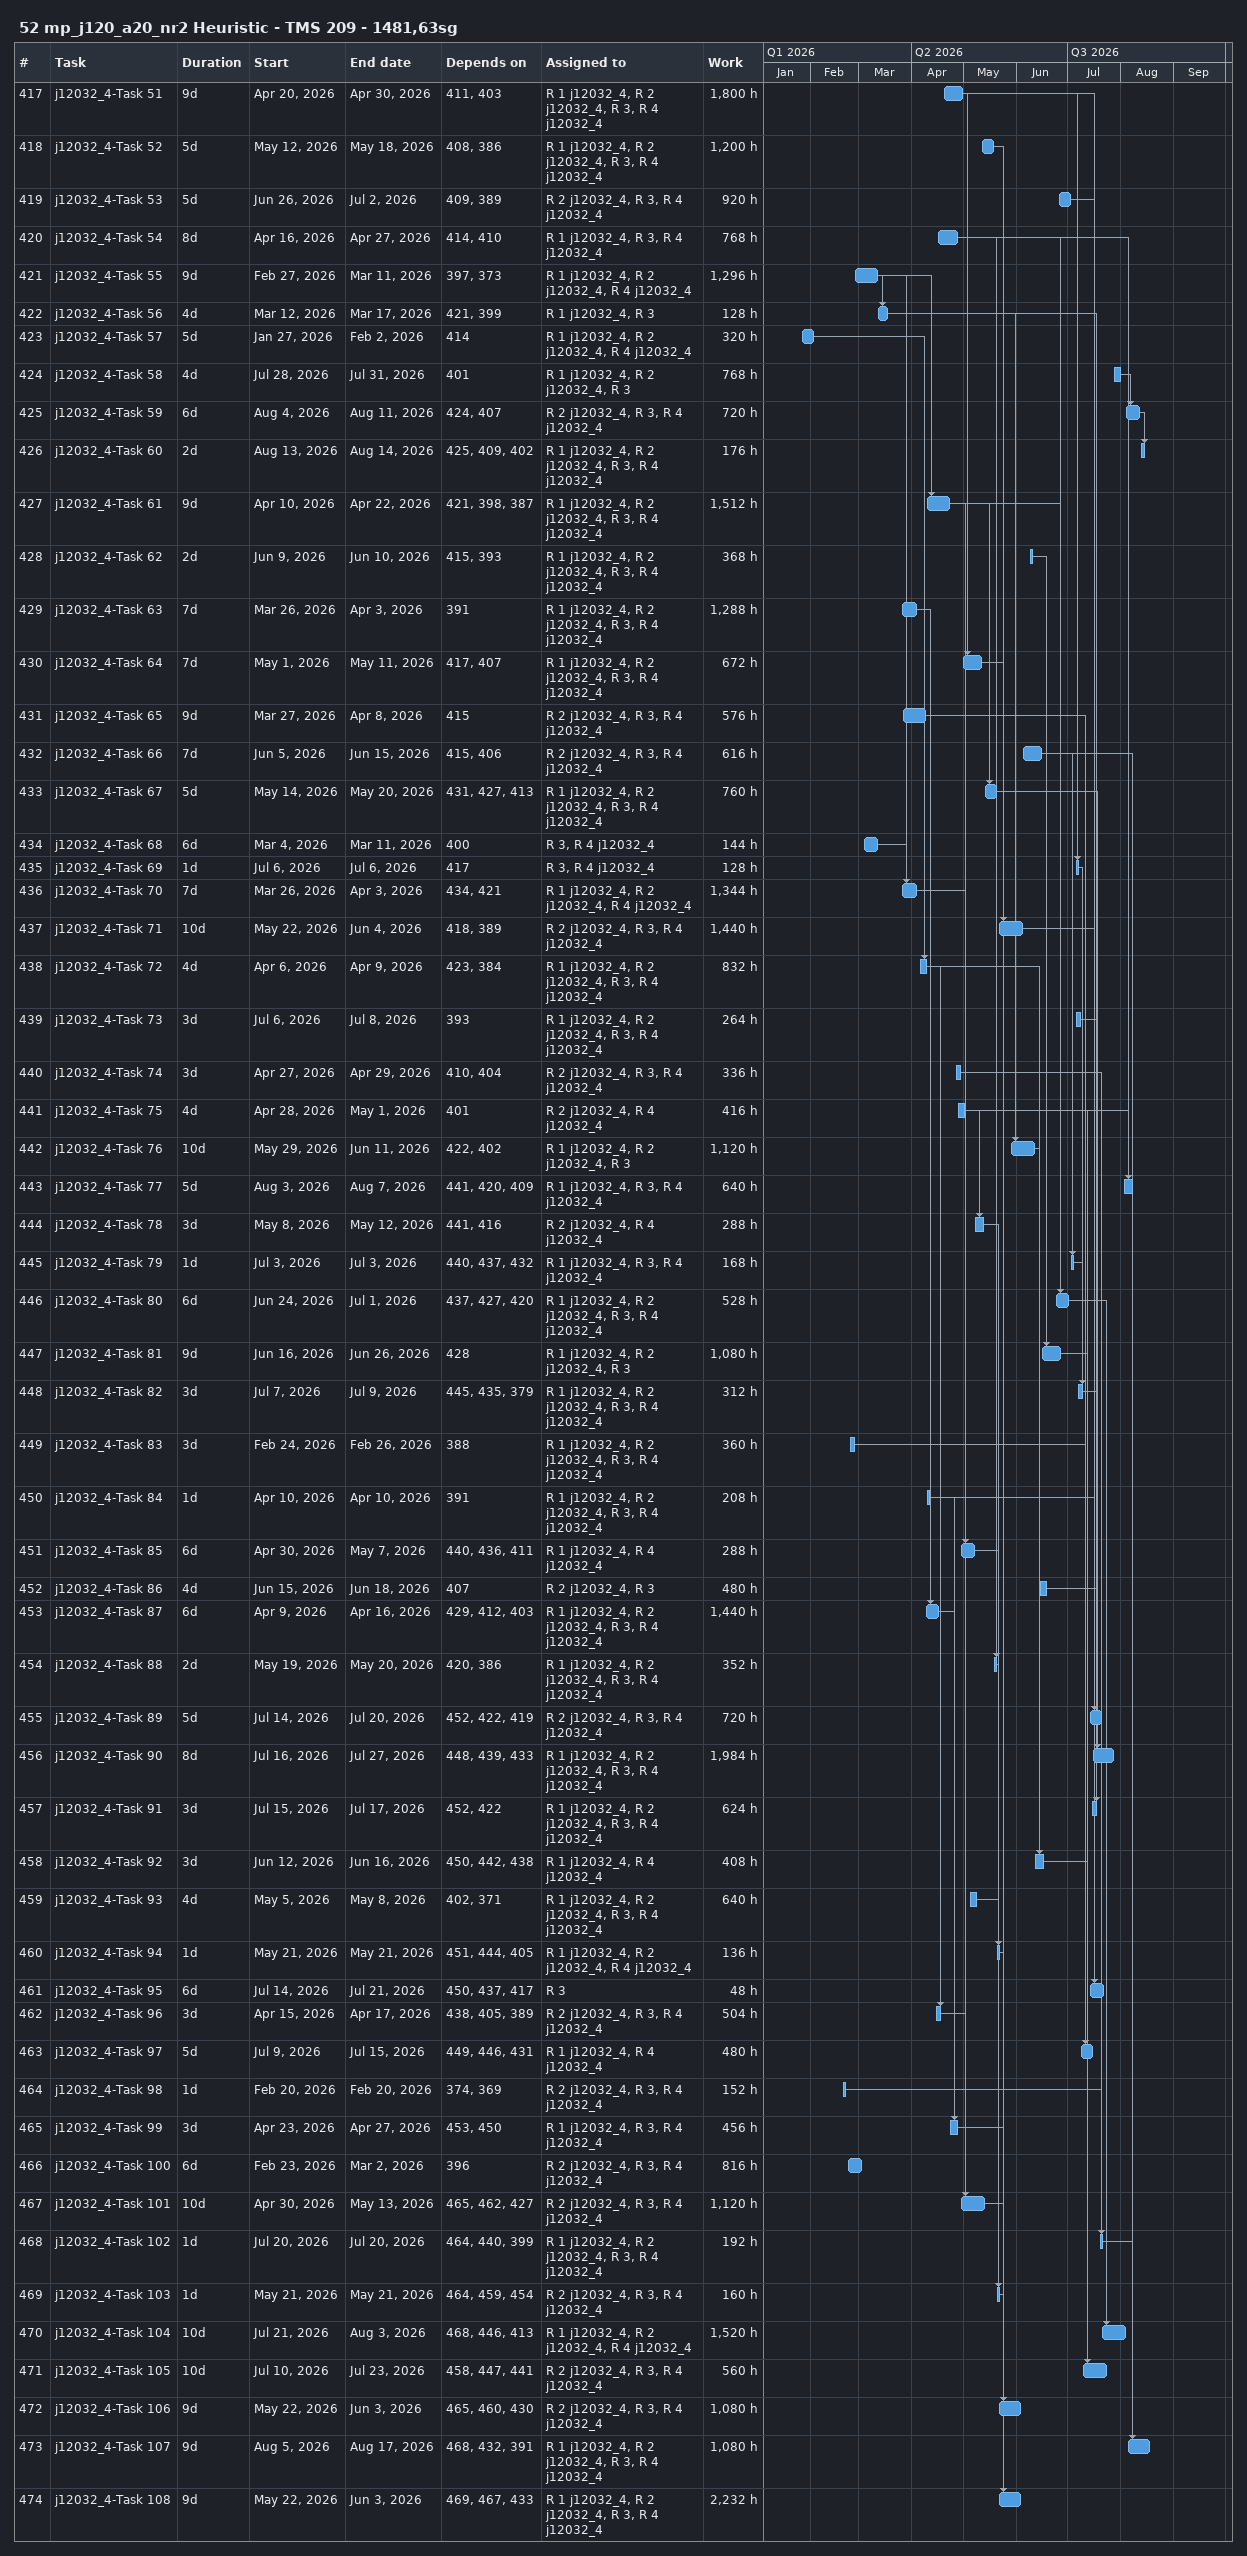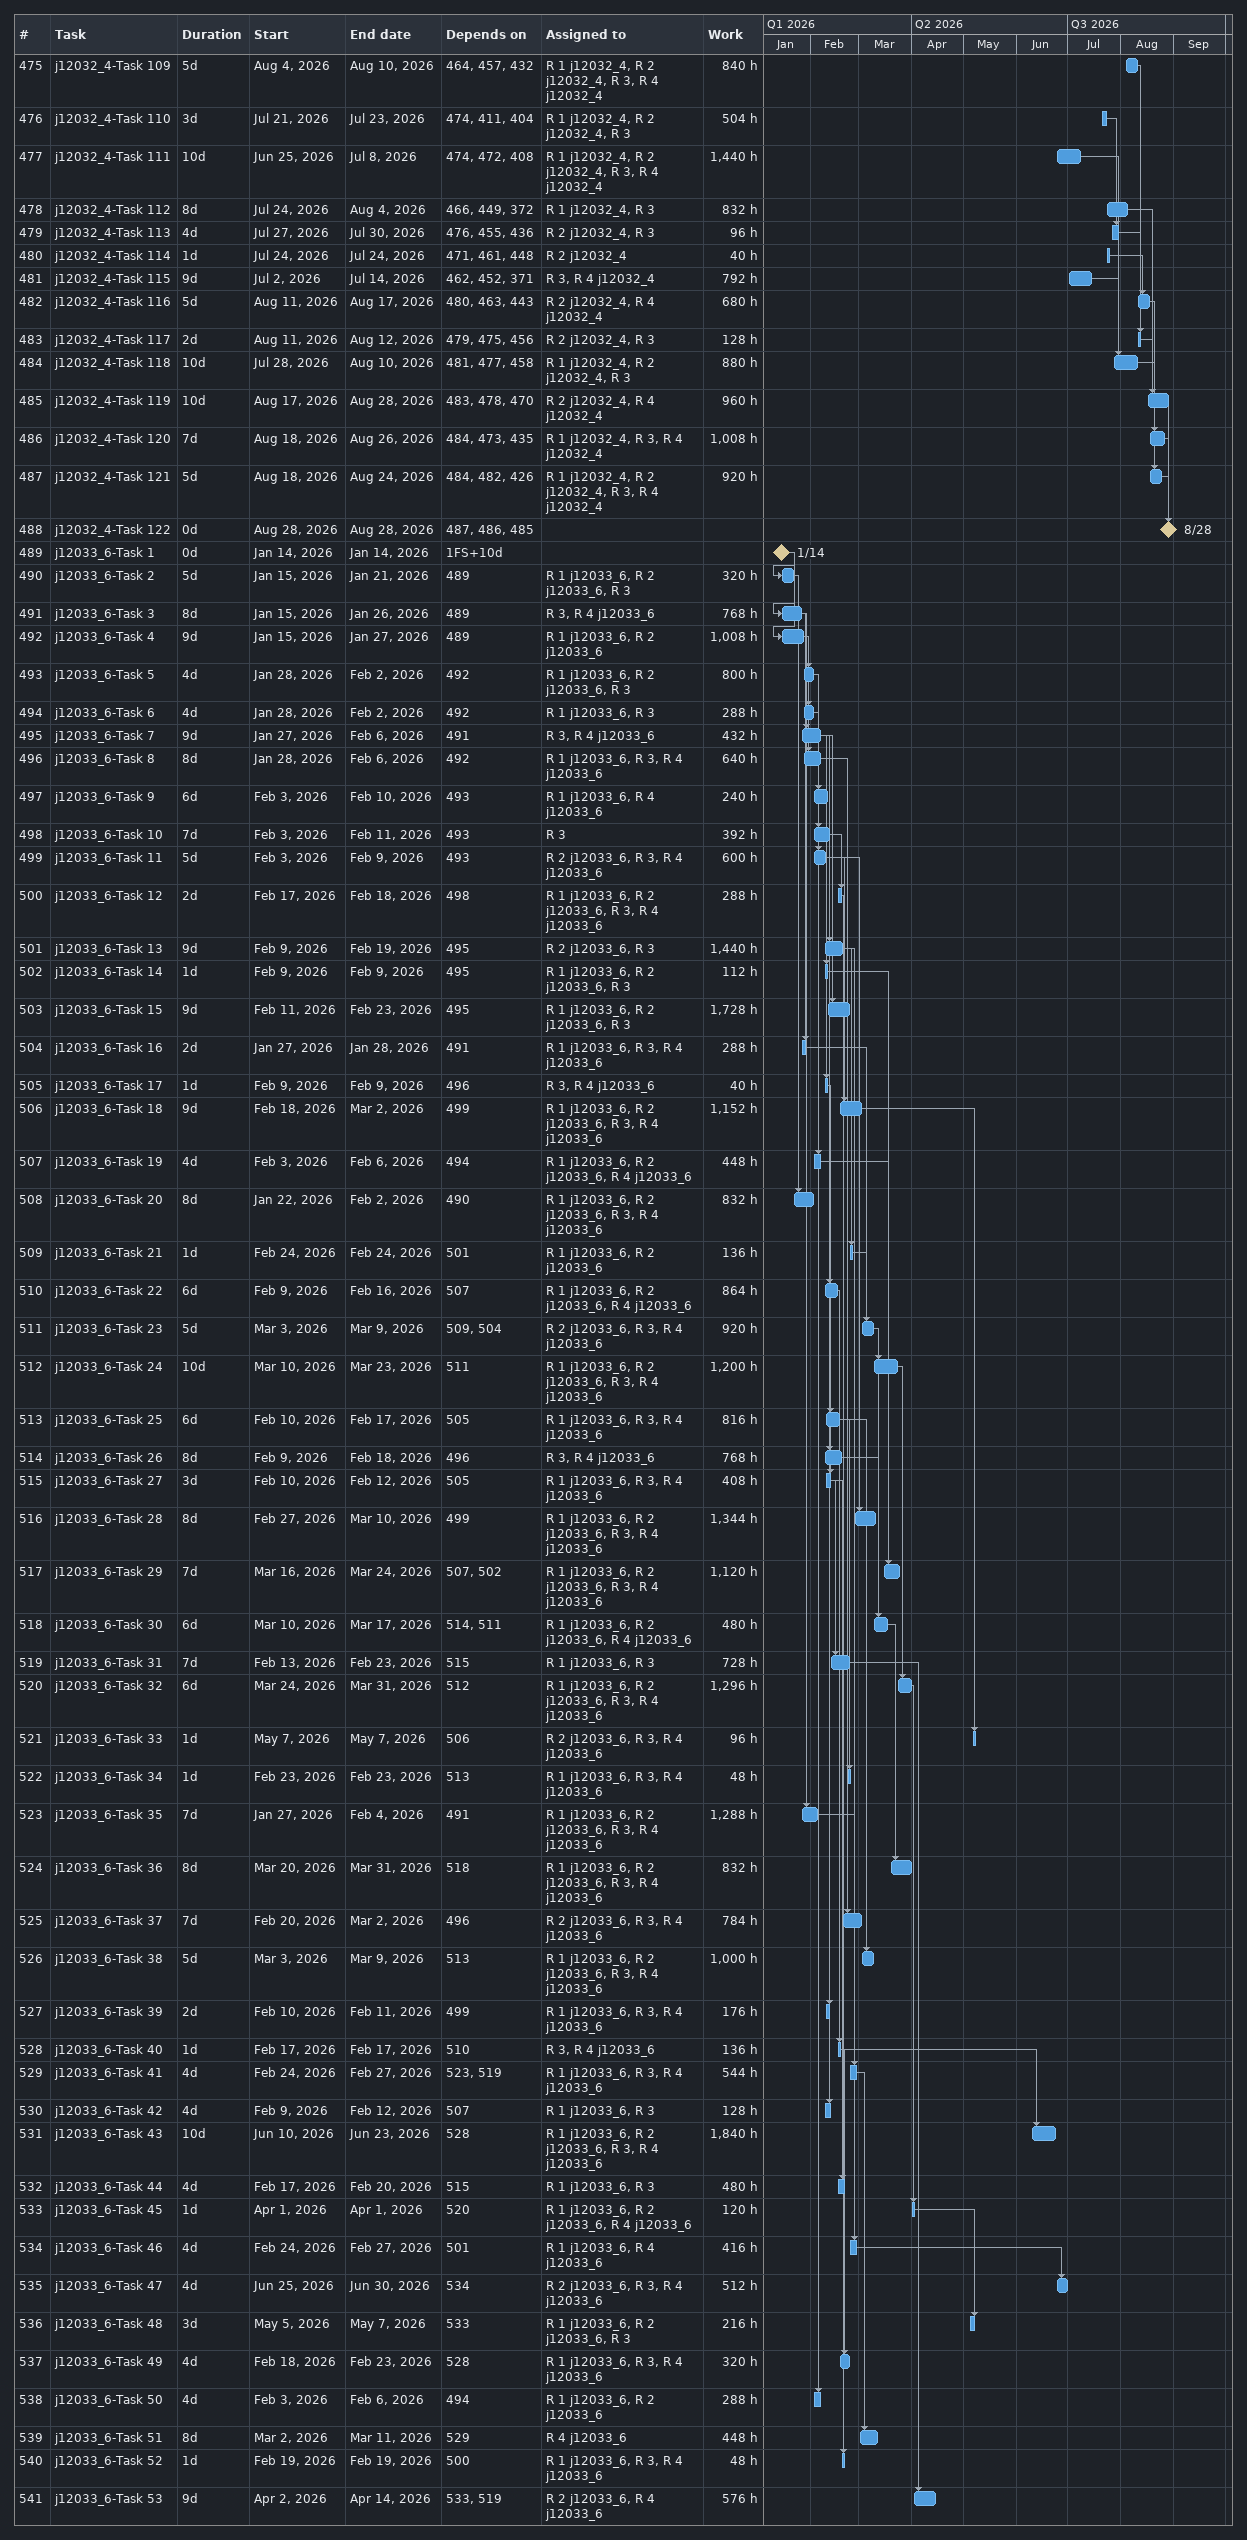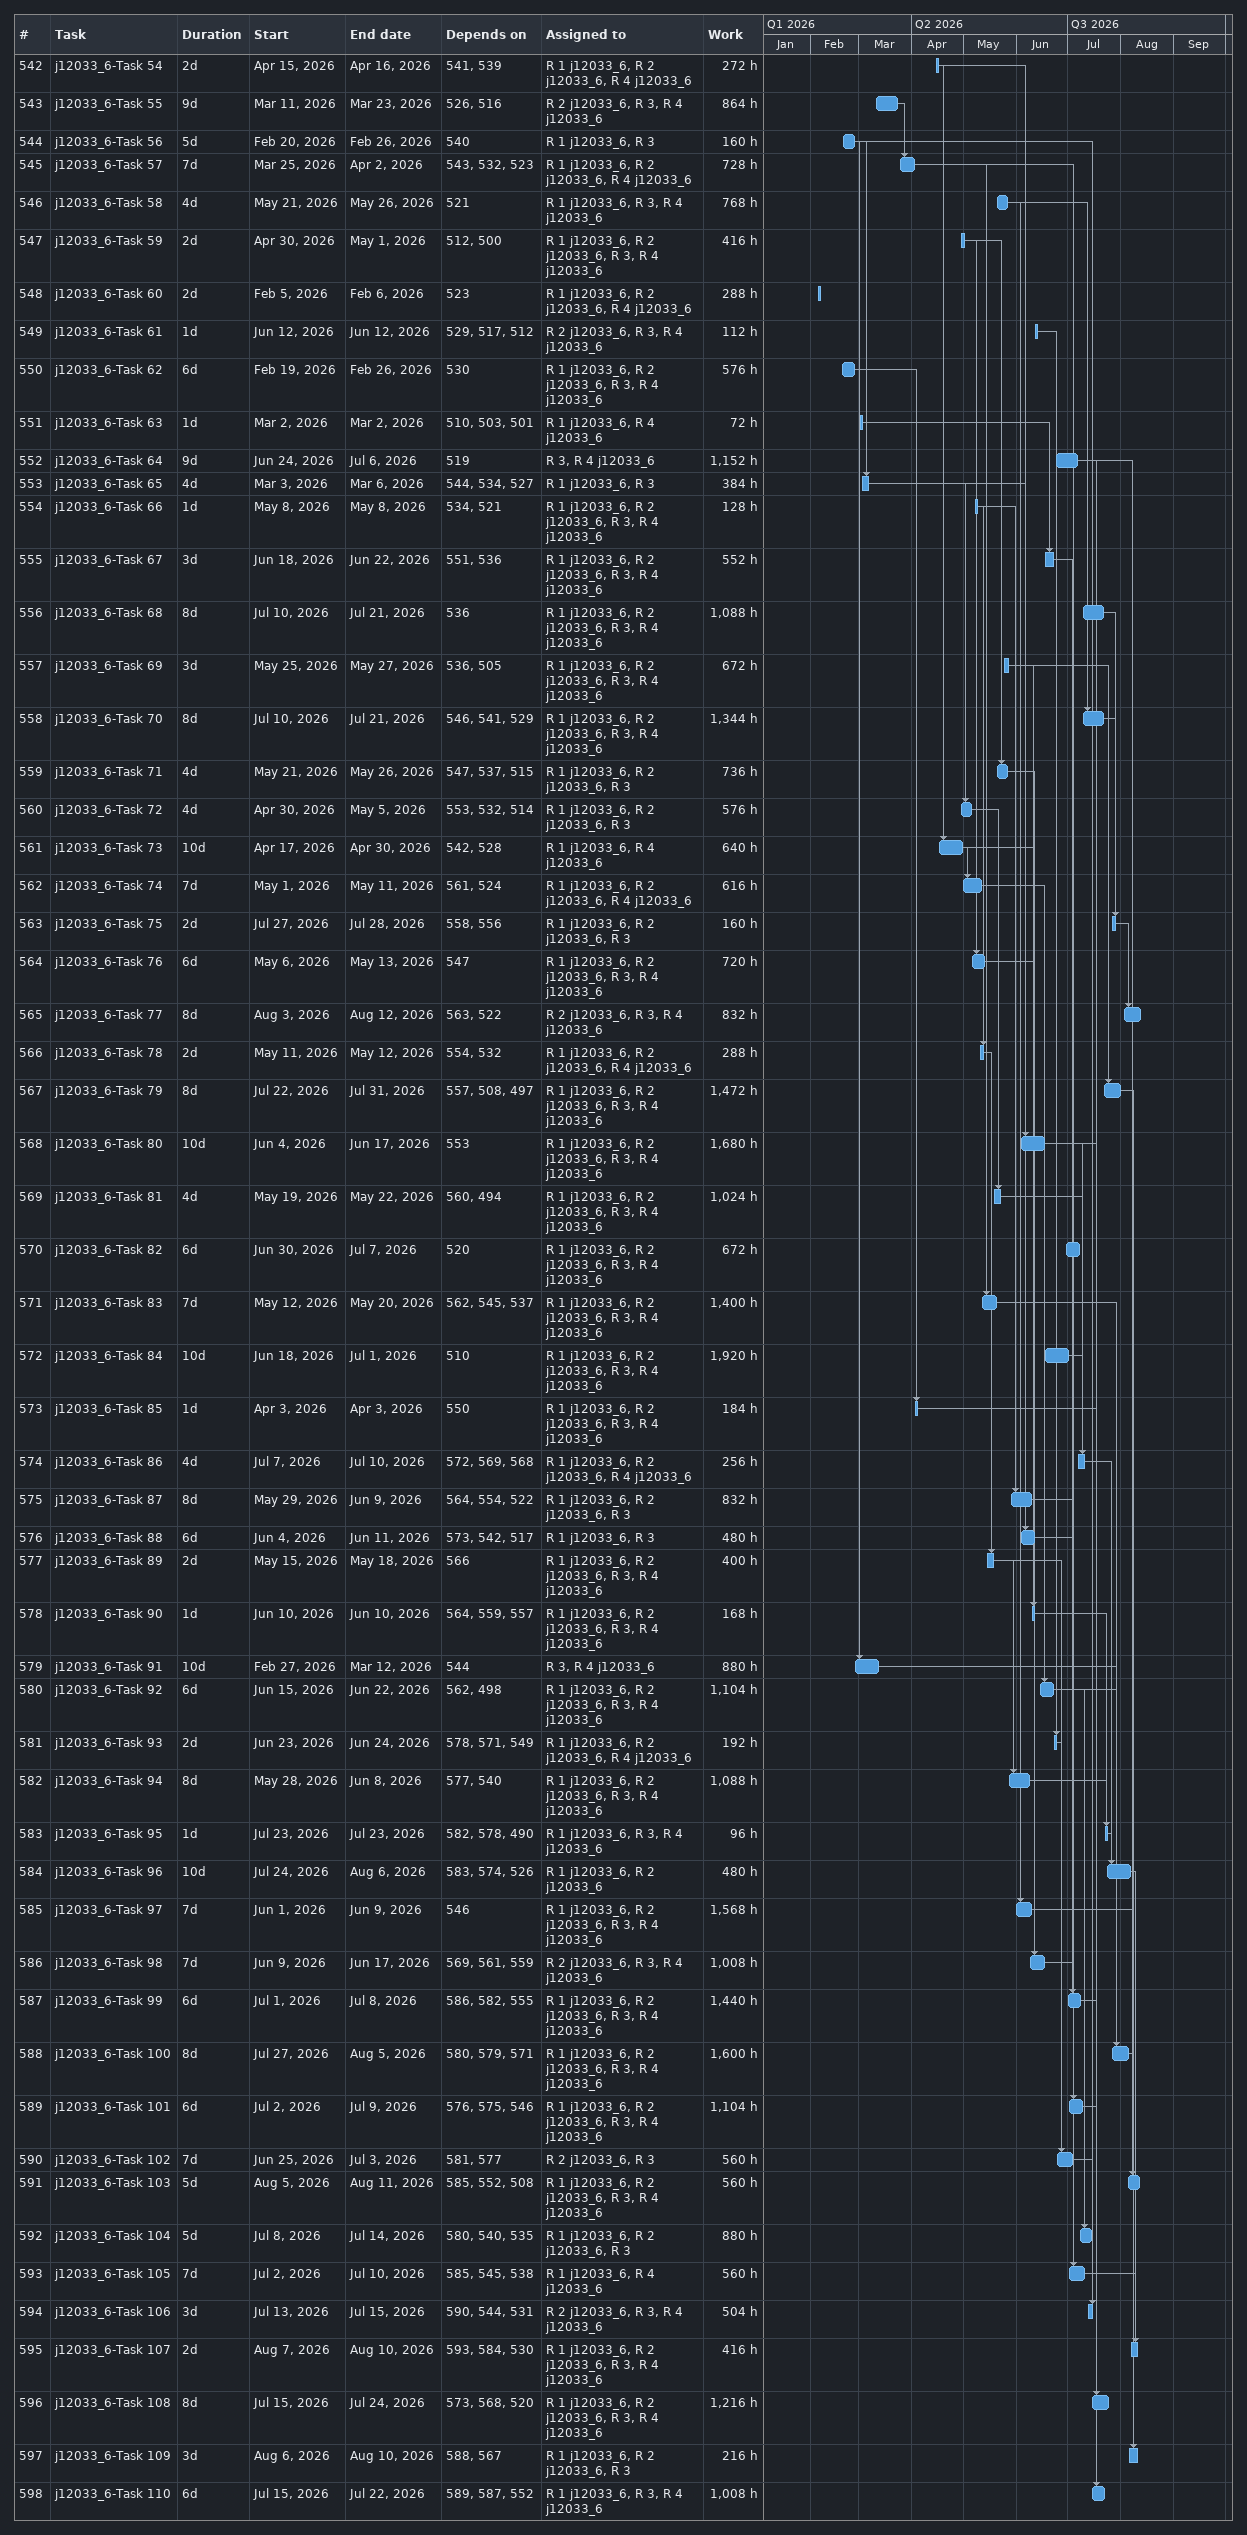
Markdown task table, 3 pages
52 mp_j120_a20_nr2 Heuristic - TMS 209 - 1481,63sg

| ID | Task | Duration | Start | Finish | Predecessors | Resources | Work (h) |
|---|---|---|---|---|---|---|---|
| 417 | j12032_4-Task 51 | 9d | 2026-04-20 | 2026-04-30 | 411, 403 | R 1 j12032_4, R 2 j12032_4, R 3, R 4 j12032_4 | 1800 |
| 418 | j12032_4-Task 52 | 5d | 2026-05-12 | 2026-05-18 | 408, 386 | R 1 j12032_4, R 2 j12032_4, R 3, R 4 j12032_4 | 1200 |
| 419 | j12032_4-Task 53 | 5d | 2026-06-26 | 2026-07-02 | 409, 389 | R 2 j12032_4, R 3, R 4 j12032_4 | 920 |
| 420 | j12032_4-Task 54 | 8d | 2026-04-16 | 2026-04-27 | 414, 410 | R 1 j12032_4, R 3, R 4 j12032_4 | 768 |
| 421 | j12032_4-Task 55 | 9d | 2026-02-27 | 2026-03-11 | 397, 373 | R 1 j12032_4, R 2 j12032_4, R 4 j12032_4 | 1296 |
| 422 | j12032_4-Task 56 | 4d | 2026-03-12 | 2026-03-17 | 421, 399 | R 1 j12032_4, R 3 | 128 |
| 423 | j12032_4-Task 57 | 5d | 2026-01-27 | 2026-02-02 | 414 | R 1 j12032_4, R 2 j12032_4, R 4 j12032_4 | 320 |
| 424 | j12032_4-Task 58 | 4d | 2026-07-28 | 2026-07-31 | 401 | R 1 j12032_4, R 2 j12032_4, R 3 | 768 |
| 425 | j12032_4-Task 59 | 6d | 2026-08-04 | 2026-08-11 | 424, 407 | R 2 j12032_4, R 3, R 4 j12032_4 | 720 |
| 426 | j12032_4-Task 60 | 2d | 2026-08-13 | 2026-08-14 | 425, 409, 402 | R 1 j12032_4, R 2 j12032_4, R 3, R 4 j12032_4 | 176 |
| 427 | j12032_4-Task 61 | 9d | 2026-04-10 | 2026-04-22 | 421, 398, 387 | R 1 j12032_4, R 2 j12032_4, R 3, R 4 j12032_4 | 1512 |
| 428 | j12032_4-Task 62 | 2d | 2026-06-09 | 2026-06-10 | 415, 393 | R 1 j12032_4, R 2 j12032_4, R 3, R 4 j12032_4 | 368 |
| 429 | j12032_4-Task 63 | 7d | 2026-03-26 | 2026-04-03 | 391 | R 1 j12032_4, R 2 j12032_4, R 3, R 4 j12032_4 | 1288 |
| 430 | j12032_4-Task 64 | 7d | 2026-05-01 | 2026-05-11 | 417, 407 | R 1 j12032_4, R 2 j12032_4, R 3, R 4 j12032_4 | 672 |
| 431 | j12032_4-Task 65 | 9d | 2026-03-27 | 2026-04-08 | 415 | R 2 j12032_4, R 3, R 4 j12032_4 | 576 |
| 432 | j12032_4-Task 66 | 7d | 2026-06-05 | 2026-06-15 | 415, 406 | R 2 j12032_4, R 3, R 4 j12032_4 | 616 |
| 433 | j12032_4-Task 67 | 5d | 2026-05-14 | 2026-05-20 | 431, 427, 413 | R 1 j12032_4, R 2 j12032_4, R 3, R 4 j12032_4 | 760 |
| 434 | j12032_4-Task 68 | 6d | 2026-03-04 | 2026-03-11 | 400 | R 3, R 4 j12032_4 | 144 |
| 435 | j12032_4-Task 69 | 1d | 2026-07-06 | 2026-07-06 | 417 | R 3, R 4 j12032_4 | 128 |
| 436 | j12032_4-Task 70 | 7d | 2026-03-26 | 2026-04-03 | 434, 421 | R 1 j12032_4, R 2 j12032_4, R 4 j12032_4 | 1344 |
| 437 | j12032_4-Task 71 | 10d | 2026-05-22 | 2026-06-04 | 418, 389 | R 2 j12032_4, R 3, R 4 j12032_4 | 1440 |
| 438 | j12032_4-Task 72 | 4d | 2026-04-06 | 2026-04-09 | 423, 384 | R 1 j12032_4, R 2 j12032_4, R 3, R 4 j12032_4 | 832 |
| 439 | j12032_4-Task 73 | 3d | 2026-07-06 | 2026-07-08 | 393 | R 1 j12032_4, R 2 j12032_4, R 3, R 4 j12032_4 | 264 |
| 440 | j12032_4-Task 74 | 3d | 2026-04-27 | 2026-04-29 | 410, 404 | R 2 j12032_4, R 3, R 4 j12032_4 | 336 |
| 441 | j12032_4-Task 75 | 4d | 2026-04-28 | 2026-05-01 | 401 | R 2 j12032_4, R 4 j12032_4 | 416 |
| 442 | j12032_4-Task 76 | 10d | 2026-05-29 | 2026-06-11 | 422, 402 | R 1 j12032_4, R 2 j12032_4, R 3 | 1120 |
| 443 | j12032_4-Task 77 | 5d | 2026-08-03 | 2026-08-07 | 441, 420, 409 | R 1 j12032_4, R 3, R 4 j12032_4 | 640 |
| 444 | j12032_4-Task 78 | 3d | 2026-05-08 | 2026-05-12 | 441, 416 | R 2 j12032_4, R 4 j12032_4 | 288 |
| 445 | j12032_4-Task 79 | 1d | 2026-07-03 | 2026-07-03 | 440, 437, 432 | R 1 j12032_4, R 3, R 4 j12032_4 | 168 |
| 446 | j12032_4-Task 80 | 6d | 2026-06-24 | 2026-07-01 | 437, 427, 420 | R 1 j12032_4, R 2 j12032_4, R 3, R 4 j12032_4 | 528 |
| 447 | j12032_4-Task 81 | 9d | 2026-06-16 | 2026-06-26 | 428 | R 1 j12032_4, R 2 j12032_4, R 3 | 1080 |
| 448 | j12032_4-Task 82 | 3d | 2026-07-07 | 2026-07-09 | 445, 435, 379 | R 1 j12032_4, R 2 j12032_4, R 3, R 4 j12032_4 | 312 |
| 449 | j12032_4-Task 83 | 3d | 2026-02-24 | 2026-02-26 | 388 | R 1 j12032_4, R 2 j12032_4, R 3, R 4 j12032_4 | 360 |
| 450 | j12032_4-Task 84 | 1d | 2026-04-10 | 2026-04-10 | 391 | R 1 j12032_4, R 2 j12032_4, R 3, R 4 j12032_4 | 208 |
| 451 | j12032_4-Task 85 | 6d | 2026-04-30 | 2026-05-07 | 440, 436, 411 | R 1 j12032_4, R 4 j12032_4 | 288 |
| 452 | j12032_4-Task 86 | 4d | 2026-06-15 | 2026-06-18 | 407 | R 2 j12032_4, R 3 | 480 |
| 453 | j12032_4-Task 87 | 6d | 2026-04-09 | 2026-04-16 | 429, 412, 403 | R 1 j12032_4, R 2 j12032_4, R 3, R 4 j12032_4 | 1440 |
| 454 | j12032_4-Task 88 | 2d | 2026-05-19 | 2026-05-20 | 420, 386 | R 1 j12032_4, R 2 j12032_4, R 3, R 4 j12032_4 | 352 |
| 455 | j12032_4-Task 89 | 5d | 2026-07-14 | 2026-07-20 | 452, 422, 419 | R 2 j12032_4, R 3, R 4 j12032_4 | 720 |
| 456 | j12032_4-Task 90 | 8d | 2026-07-16 | 2026-07-27 | 448, 439, 433 | R 1 j12032_4, R 2 j12032_4, R 3, R 4 j12032_4 | 1984 |
| 457 | j12032_4-Task 91 | 3d | 2026-07-15 | 2026-07-17 | 452, 422 | R 1 j12032_4, R 2 j12032_4, R 3, R 4 j12032_4 | 624 |
| 458 | j12032_4-Task 92 | 3d | 2026-06-12 | 2026-06-16 | 450, 442, 438 | R 1 j12032_4, R 4 j12032_4 | 408 |
| 459 | j12032_4-Task 93 | 4d | 2026-05-05 | 2026-05-08 | 402, 371 | R 1 j12032_4, R 2 j12032_4, R 3, R 4 j12032_4 | 640 |
| 460 | j12032_4-Task 94 | 1d | 2026-05-21 | 2026-05-21 | 451, 444, 405 | R 1 j12032_4, R 2 j12032_4, R 4 j12032_4 | 136 |
| 461 | j12032_4-Task 95 | 6d | 2026-07-14 | 2026-07-21 | 450, 437, 417 | R 3 | 48 |
| 462 | j12032_4-Task 96 | 3d | 2026-04-15 | 2026-04-17 | 438, 405, 389 | R 2 j12032_4, R 3, R 4 j12032_4 | 504 |
| 463 | j12032_4-Task 97 | 5d | 2026-07-09 | 2026-07-15 | 449, 446, 431 | R 1 j12032_4, R 4 j12032_4 | 480 |
| 464 | j12032_4-Task 98 | 1d | 2026-02-20 | 2026-02-20 | 374, 369 | R 2 j12032_4, R 3, R 4 j12032_4 | 152 |
| 465 | j12032_4-Task 99 | 3d | 2026-04-23 | 2026-04-27 | 453, 450 | R 1 j12032_4, R 3, R 4 j12032_4 | 456 |
| 466 | j12032_4-Task 100 | 6d | 2026-02-23 | 2026-03-02 | 396 | R 2 j12032_4, R 3, R 4 j12032_4 | 816 |
| 467 | j12032_4-Task 101 | 10d | 2026-04-30 | 2026-05-13 | 465, 462, 427 | R 2 j12032_4, R 3, R 4 j12032_4 | 1120 |
| 468 | j12032_4-Task 102 | 1d | 2026-07-20 | 2026-07-20 | 464, 440, 399 | R 1 j12032_4, R 2 j12032_4, R 3, R 4 j12032_4 | 192 |
| 469 | j12032_4-Task 103 | 1d | 2026-05-21 | 2026-05-21 | 464, 459, 454 | R 2 j12032_4, R 3, R 4 j12032_4 | 160 |
| 470 | j12032_4-Task 104 | 10d | 2026-07-21 | 2026-08-03 | 468, 446, 413 | R 1 j12032_4, R 2 j12032_4, R 4 j12032_4 | 1520 |
| 471 | j12032_4-Task 105 | 10d | 2026-07-10 | 2026-07-23 | 458, 447, 441 | R 2 j12032_4, R 3, R 4 j12032_4 | 560 |
| 472 | j12032_4-Task 106 | 9d | 2026-05-22 | 2026-06-03 | 465, 460, 430 | R 2 j12032_4, R 3, R 4 j12032_4 | 1080 |
| 473 | j12032_4-Task 107 | 9d | 2026-08-05 | 2026-08-17 | 468, 432, 391 | R 1 j12032_4, R 2 j12032_4, R 3, R 4 j12032_4 | 1080 |
| 474 | j12032_4-Task 108 | 9d | 2026-05-22 | 2026-06-03 | 469, 467, 433 | R 1 j12032_4, R 2 j12032_4, R 3, R 4 j12032_4 | 2232 |
| 475 | j12032_4-Task 109 | 5d | 2026-08-04 | 2026-08-10 | 464, 457, 432 | R 1 j12032_4, R 2 j12032_4, R 3, R 4 j12032_4 | 840 |
| 476 | j12032_4-Task 110 | 3d | 2026-07-21 | 2026-07-23 | 474, 411, 404 | R 1 j12032_4, R 2 j12032_4, R 3 | 504 |
| 477 | j12032_4-Task 111 | 10d | 2026-06-25 | 2026-07-08 | 474, 472, 408 | R 1 j12032_4, R 2 j12032_4, R 3, R 4 j12032_4 | 1440 |
| 478 | j12032_4-Task 112 | 8d | 2026-07-24 | 2026-08-04 | 466, 449, 372 | R 1 j12032_4, R 3 | 832 |
| 479 | j12032_4-Task 113 | 4d | 2026-07-27 | 2026-07-30 | 476, 455, 436 | R 2 j12032_4, R 3 | 96 |
| 480 | j12032_4-Task 114 | 1d | 2026-07-24 | 2026-07-24 | 471, 461, 448 | R 2 j12032_4 | 40 |
| 481 | j12032_4-Task 115 | 9d | 2026-07-02 | 2026-07-14 | 462, 452, 371 | R 3, R 4 j12032_4 | 792 |
| 482 | j12032_4-Task 116 | 5d | 2026-08-11 | 2026-08-17 | 480, 463, 443 | R 2 j12032_4, R 4 j12032_4 | 680 |
| 483 | j12032_4-Task 117 | 2d | 2026-08-11 | 2026-08-12 | 479, 475, 456 | R 2 j12032_4, R 3 | 128 |
| 484 | j12032_4-Task 118 | 10d | 2026-07-28 | 2026-08-10 | 481, 477, 458 | R 1 j12032_4, R 2 j12032_4, R 3 | 880 |
| 485 | j12032_4-Task 119 | 10d | 2026-08-17 | 2026-08-28 | 483, 478, 470 | R 2 j12032_4, R 4 j12032_4 | 960 |
| 486 | j12032_4-Task 120 | 7d | 2026-08-18 | 2026-08-26 | 484, 473, 435 | R 1 j12032_4, R 3, R 4 j12032_4 | 1008 |
| 487 | j12032_4-Task 121 | 5d | 2026-08-18 | 2026-08-24 | 484, 482, 426 | R 1 j12032_4, R 2 j12032_4, R 3, R 4 j12032_4 | 920 |
| 488 | j12032_4-Task 122 | 0d | 2026-08-28 | 2026-08-28 | 487, 486, 485 |  |  |
| 489 | j12033_6-Task 1 | 0d | 2026-01-14 | 2026-01-14 | 1FS+10d |  |  |
| 490 | j12033_6-Task 2 | 5d | 2026-01-15 | 2026-01-21 | 489 | R 1 j12033_6, R 2 j12033_6, R 3 | 320 |
| 491 | j12033_6-Task 3 | 8d | 2026-01-15 | 2026-01-26 | 489 | R 3, R 4 j12033_6 | 768 |
| 492 | j12033_6-Task 4 | 9d | 2026-01-15 | 2026-01-27 | 489 | R 1 j12033_6, R 2 j12033_6 | 1008 |
| 493 | j12033_6-Task 5 | 4d | 2026-01-28 | 2026-02-02 | 492 | R 1 j12033_6, R 2 j12033_6, R 3 | 800 |
| 494 | j12033_6-Task 6 | 4d | 2026-01-28 | 2026-02-02 | 492 | R 1 j12033_6, R 3 | 288 |
| 495 | j12033_6-Task 7 | 9d | 2026-01-27 | 2026-02-06 | 491 | R 3, R 4 j12033_6 | 432 |
| 496 | j12033_6-Task 8 | 8d | 2026-01-28 | 2026-02-06 | 492 | R 1 j12033_6, R 3, R 4 j12033_6 | 640 |
| 497 | j12033_6-Task 9 | 6d | 2026-02-03 | 2026-02-10 | 493 | R 1 j12033_6, R 4 j12033_6 | 240 |
| 498 | j12033_6-Task 10 | 7d | 2026-02-03 | 2026-02-11 | 493 | R 3 | 392 |
| 499 | j12033_6-Task 11 | 5d | 2026-02-03 | 2026-02-09 | 493 | R 2 j12033_6, R 3, R 4 j12033_6 | 600 |
| 500 | j12033_6-Task 12 | 2d | 2026-02-17 | 2026-02-18 | 498 | R 1 j12033_6, R 2 j12033_6, R 3, R 4 j12033_6 | 288 |
| 501 | j12033_6-Task 13 | 9d | 2026-02-09 | 2026-02-19 | 495 | R 2 j12033_6, R 3 | 1440 |
| 502 | j12033_6-Task 14 | 1d | 2026-02-09 | 2026-02-09 | 495 | R 1 j12033_6, R 2 j12033_6, R 3 | 112 |
| 503 | j12033_6-Task 15 | 9d | 2026-02-11 | 2026-02-23 | 495 | R 1 j12033_6, R 2 j12033_6, R 3 | 1728 |
| 504 | j12033_6-Task 16 | 2d | 2026-01-27 | 2026-01-28 | 491 | R 1 j12033_6, R 3, R 4 j12033_6 | 288 |
| 505 | j12033_6-Task 17 | 1d | 2026-02-09 | 2026-02-09 | 496 | R 3, R 4 j12033_6 | 40 |
| 506 | j12033_6-Task 18 | 9d | 2026-02-18 | 2026-03-02 | 499 | R 1 j12033_6, R 2 j12033_6, R 3, R 4 j12033_6 | 1152 |
| 507 | j12033_6-Task 19 | 4d | 2026-02-03 | 2026-02-06 | 494 | R 1 j12033_6, R 2 j12033_6, R 4 j12033_6 | 448 |
| 508 | j12033_6-Task 20 | 8d | 2026-01-22 | 2026-02-02 | 490 | R 1 j12033_6, R 2 j12033_6, R 3, R 4 j12033_6 | 832 |
| 509 | j12033_6-Task 21 | 1d | 2026-02-24 | 2026-02-24 | 501 | R 1 j12033_6, R 2 j12033_6 | 136 |
| 510 | j12033_6-Task 22 | 6d | 2026-02-09 | 2026-02-16 | 507 | R 1 j12033_6, R 2 j12033_6, R 4 j12033_6 | 864 |
| 511 | j12033_6-Task 23 | 5d | 2026-03-03 | 2026-03-09 | 509, 504 | R 2 j12033_6, R 3, R 4 j12033_6 | 920 |
| 512 | j12033_6-Task 24 | 10d | 2026-03-10 | 2026-03-23 | 511 | R 1 j12033_6, R 2 j12033_6, R 3, R 4 j12033_6 | 1200 |
| 513 | j12033_6-Task 25 | 6d | 2026-02-10 | 2026-02-17 | 505 | R 1 j12033_6, R 3, R 4 j12033_6 | 816 |
| 514 | j12033_6-Task 26 | 8d | 2026-02-09 | 2026-02-18 | 496 | R 3, R 4 j12033_6 | 768 |
| 515 | j12033_6-Task 27 | 3d | 2026-02-10 | 2026-02-12 | 505 | R 1 j12033_6, R 3, R 4 j12033_6 | 408 |
| 516 | j12033_6-Task 28 | 8d | 2026-02-27 | 2026-03-10 | 499 | R 1 j12033_6, R 2 j12033_6, R 3, R 4 j12033_6 | 1344 |
| 517 | j12033_6-Task 29 | 7d | 2026-03-16 | 2026-03-24 | 507, 502 | R 1 j12033_6, R 2 j12033_6, R 3, R 4 j12033_6 | 1120 |
| 518 | j12033_6-Task 30 | 6d | 2026-03-10 | 2026-03-17 | 514, 511 | R 1 j12033_6, R 2 j12033_6, R 4 j12033_6 | 480 |
| 519 | j12033_6-Task 31 | 7d | 2026-02-13 | 2026-02-23 | 515 | R 1 j12033_6, R 3 | 728 |
| 520 | j12033_6-Task 32 | 6d | 2026-03-24 | 2026-03-31 | 512 | R 1 j12033_6, R 2 j12033_6, R 3, R 4 j12033_6 | 1296 |
| 521 | j12033_6-Task 33 | 1d | 2026-05-07 | 2026-05-07 | 506 | R 2 j12033_6, R 3, R 4 j12033_6 | 96 |
| 522 | j12033_6-Task 34 | 1d | 2026-02-23 | 2026-02-23 | 513 | R 1 j12033_6, R 3, R 4 j12033_6 | 48 |
| 523 | j12033_6-Task 35 | 7d | 2026-01-27 | 2026-02-04 | 491 | R 1 j12033_6, R 2 j12033_6, R 3, R 4 j12033_6 | 1288 |
| 524 | j12033_6-Task 36 | 8d | 2026-03-20 | 2026-03-31 | 518 | R 1 j12033_6, R 2 j12033_6, R 3, R 4 j12033_6 | 832 |
| 525 | j12033_6-Task 37 | 7d | 2026-02-20 | 2026-03-02 | 496 | R 2 j12033_6, R 3, R 4 j12033_6 | 784 |
| 526 | j12033_6-Task 38 | 5d | 2026-03-03 | 2026-03-09 | 513 | R 1 j12033_6, R 2 j12033_6, R 3, R 4 j12033_6 | 1000 |
| 527 | j12033_6-Task 39 | 2d | 2026-02-10 | 2026-02-11 | 499 | R 1 j12033_6, R 3, R 4 j12033_6 | 176 |
| 528 | j12033_6-Task 40 | 1d | 2026-02-17 | 2026-02-17 | 510 | R 3, R 4 j12033_6 | 136 |
| 529 | j12033_6-Task 41 | 4d | 2026-02-24 | 2026-02-27 | 523, 519 | R 1 j12033_6, R 3, R 4 j12033_6 | 544 |
| 530 | j12033_6-Task 42 | 4d | 2026-02-09 | 2026-02-12 | 507 | R 1 j12033_6, R 3 | 128 |
| 531 | j12033_6-Task 43 | 10d | 2026-06-10 | 2026-06-23 | 528 | R 1 j12033_6, R 2 j12033_6, R 3, R 4 j12033_6 | 1840 |
| 532 | j12033_6-Task 44 | 4d | 2026-02-17 | 2026-02-20 | 515 | R 1 j12033_6, R 3 | 480 |
| 533 | j12033_6-Task 45 | 1d | 2026-04-01 | 2026-04-01 | 520 | R 1 j12033_6, R 2 j12033_6, R 4 j12033_6 | 120 |
| 534 | j12033_6-Task 46 | 4d | 2026-02-24 | 2026-02-27 | 501 | R 1 j12033_6, R 4 j12033_6 | 416 |
| 535 | j12033_6-Task 47 | 4d | 2026-06-25 | 2026-06-30 | 534 | R 2 j12033_6, R 3, R 4 j12033_6 | 512 |
| 536 | j12033_6-Task 48 | 3d | 2026-05-05 | 2026-05-07 | 533 | R 1 j12033_6, R 2 j12033_6, R 3 | 216 |
| 537 | j12033_6-Task 49 | 4d | 2026-02-18 | 2026-02-23 | 528 | R 1 j12033_6, R 3, R 4 j12033_6 | 320 |
| 538 | j12033_6-Task 50 | 4d | 2026-02-03 | 2026-02-06 | 494 | R 1 j12033_6, R 2 j12033_6 | 288 |
| 539 | j12033_6-Task 51 | 8d | 2026-03-02 | 2026-03-11 | 529 | R 4 j12033_6 | 448 |
| 540 | j12033_6-Task 52 | 1d | 2026-02-19 | 2026-02-19 | 500 | R 1 j12033_6, R 3, R 4 j12033_6 | 48 |
| 541 | j12033_6-Task 53 | 9d | 2026-04-02 | 2026-04-14 | 533, 519 | R 2 j12033_6, R 4 j12033_6 | 576 |
| 542 | j12033_6-Task 54 | 2d | 2026-04-15 | 2026-04-16 | 541, 539 | R 1 j12033_6, R 2 j12033_6, R 4 j12033_6 | 272 |
| 543 | j12033_6-Task 55 | 9d | 2026-03-11 | 2026-03-23 | 526, 516 | R 2 j12033_6, R 3, R 4 j12033_6 | 864 |
| 544 | j12033_6-Task 56 | 5d | 2026-02-20 | 2026-02-26 | 540 | R 1 j12033_6, R 3 | 160 |
| 545 | j12033_6-Task 57 | 7d | 2026-03-25 | 2026-04-02 | 543, 532, 523 | R 1 j12033_6, R 2 j12033_6, R 4 j12033_6 | 728 |
| 546 | j12033_6-Task 58 | 4d | 2026-05-21 | 2026-05-26 | 521 | R 1 j12033_6, R 3, R 4 j12033_6 | 768 |
| 547 | j12033_6-Task 59 | 2d | 2026-04-30 | 2026-05-01 | 512, 500 | R 1 j12033_6, R 2 j12033_6, R 3, R 4 j12033_6 | 416 |
| 548 | j12033_6-Task 60 | 2d | 2026-02-05 | 2026-02-06 | 523 | R 1 j12033_6, R 2 j12033_6, R 4 j12033_6 | 288 |
| 549 | j12033_6-Task 61 | 1d | 2026-06-12 | 2026-06-12 | 529, 517, 512 | R 2 j12033_6, R 3, R 4 j12033_6 | 112 |
| 550 | j12033_6-Task 62 | 6d | 2026-02-19 | 2026-02-26 | 530 | R 1 j12033_6, R 2 j12033_6, R 3, R 4 j12033_6 | 576 |
| 551 | j12033_6-Task 63 | 1d | 2026-03-02 | 2026-03-02 | 510, 503, 501 | R 1 j12033_6, R 4 j12033_6 | 72 |
| 552 | j12033_6-Task 64 | 9d | 2026-06-24 | 2026-07-06 | 519 | R 3, R 4 j12033_6 | 1152 |
| 553 | j12033_6-Task 65 | 4d | 2026-03-03 | 2026-03-06 | 544, 534, 527 | R 1 j12033_6, R 3 | 384 |
| 554 | j12033_6-Task 66 | 1d | 2026-05-08 | 2026-05-08 | 534, 521 | R 1 j12033_6, R 2 j12033_6, R 3, R 4 j12033_6 | 128 |
| 555 | j12033_6-Task 67 | 3d | 2026-06-18 | 2026-06-22 | 551, 536 | R 1 j12033_6, R 2 j12033_6, R 3, R 4 j12033_6 | 552 |
| 556 | j12033_6-Task 68 | 8d | 2026-07-10 | 2026-07-21 | 536 | R 1 j12033_6, R 2 j12033_6, R 3, R 4 j12033_6 | 1088 |
| 557 | j12033_6-Task 69 | 3d | 2026-05-25 | 2026-05-27 | 536, 505 | R 1 j12033_6, R 2 j12033_6, R 3, R 4 j12033_6 | 672 |
| 558 | j12033_6-Task 70 | 8d | 2026-07-10 | 2026-07-21 | 546, 541, 529 | R 1 j12033_6, R 2 j12033_6, R 3, R 4 j12033_6 | 1344 |
| 559 | j12033_6-Task 71 | 4d | 2026-05-21 | 2026-05-26 | 547, 537, 515 | R 1 j12033_6, R 2 j12033_6, R 3 | 736 |
| 560 | j12033_6-Task 72 | 4d | 2026-04-30 | 2026-05-05 | 553, 532, 514 | R 1 j12033_6, R 2 j12033_6, R 3 | 576 |
| 561 | j12033_6-Task 73 | 10d | 2026-04-17 | 2026-04-30 | 542, 528 | R 1 j12033_6, R 4 j12033_6 | 640 |
| 562 | j12033_6-Task 74 | 7d | 2026-05-01 | 2026-05-11 | 561, 524 | R 1 j12033_6, R 2 j12033_6, R 4 j12033_6 | 616 |
| 563 | j12033_6-Task 75 | 2d | 2026-07-27 | 2026-07-28 | 558, 556 | R 1 j12033_6, R 2 j12033_6, R 3 | 160 |
| 564 | j12033_6-Task 76 | 6d | 2026-05-06 | 2026-05-13 | 547 | R 1 j12033_6, R 2 j12033_6, R 3, R 4 j12033_6 | 720 |
| 565 | j12033_6-Task 77 | 8d | 2026-08-03 | 2026-08-12 | 563, 522 | R 2 j12033_6, R 3, R 4 j12033_6 | 832 |
| 566 | j12033_6-Task 78 | 2d | 2026-05-11 | 2026-05-12 | 554, 532 | R 1 j12033_6, R 2 j12033_6, R 4 j12033_6 | 288 |
| 567 | j12033_6-Task 79 | 8d | 2026-07-22 | 2026-07-31 | 557, 508, 497 | R 1 j12033_6, R 2 j12033_6, R 3, R 4 j12033_6 | 1472 |
| 568 | j12033_6-Task 80 | 10d | 2026-06-04 | 2026-06-17 | 553 | R 1 j12033_6, R 2 j12033_6, R 3, R 4 j12033_6 | 1680 |
| 569 | j12033_6-Task 81 | 4d | 2026-05-19 | 2026-05-22 | 560, 494 | R 1 j12033_6, R 2 j12033_6, R 3, R 4 j12033_6 | 1024 |
| 570 | j12033_6-Task 82 | 6d | 2026-06-30 | 2026-07-07 | 520 | R 1 j12033_6, R 2 j12033_6, R 3, R 4 j12033_6 | 672 |
| 571 | j12033_6-Task 83 | 7d | 2026-05-12 | 2026-05-20 | 562, 545, 537 | R 1 j12033_6, R 2 j12033_6, R 3, R 4 j12033_6 | 1400 |
| 572 | j12033_6-Task 84 | 10d | 2026-06-18 | 2026-07-01 | 510 | R 1 j12033_6, R 2 j12033_6, R 3, R 4 j12033_6 | 1920 |
| 573 | j12033_6-Task 85 | 1d | 2026-04-03 | 2026-04-03 | 550 | R 1 j12033_6, R 2 j12033_6, R 3, R 4 j12033_6 | 184 |
| 574 | j12033_6-Task 86 | 4d | 2026-07-07 | 2026-07-10 | 572, 569, 568 | R 1 j12033_6, R 2 j12033_6, R 4 j12033_6 | 256 |
| 575 | j12033_6-Task 87 | 8d | 2026-05-29 | 2026-06-09 | 564, 554, 522 | R 1 j12033_6, R 2 j12033_6, R 3 | 832 |
| 576 | j12033_6-Task 88 | 6d | 2026-06-04 | 2026-06-11 | 573, 542, 517 | R 1 j12033_6, R 3 | 480 |
| 577 | j12033_6-Task 89 | 2d | 2026-05-15 | 2026-05-18 | 566 | R 1 j12033_6, R 2 j12033_6, R 3, R 4 j12033_6 | 400 |
| 578 | j12033_6-Task 90 | 1d | 2026-06-10 | 2026-06-10 | 564, 559, 557 | R 1 j12033_6, R 2 j12033_6, R 3, R 4 j12033_6 | 168 |
| 579 | j12033_6-Task 91 | 10d | 2026-02-27 | 2026-03-12 | 544 | R 3, R 4 j12033_6 | 880 |
| 580 | j12033_6-Task 92 | 6d | 2026-06-15 | 2026-06-22 | 562, 498 | R 1 j12033_6, R 2 j12033_6, R 3, R 4 j12033_6 | 1104 |
| 581 | j12033_6-Task 93 | 2d | 2026-06-23 | 2026-06-24 | 578, 571, 549 | R 1 j12033_6, R 2 j12033_6, R 4 j12033_6 | 192 |
| 582 | j12033_6-Task 94 | 8d | 2026-05-28 | 2026-06-08 | 577, 540 | R 1 j12033_6, R 2 j12033_6, R 3, R 4 j12033_6 | 1088 |
| 583 | j12033_6-Task 95 | 1d | 2026-07-23 | 2026-07-23 | 582, 578, 490 | R 1 j12033_6, R 3, R 4 j12033_6 | 96 |
| 584 | j12033_6-Task 96 | 10d | 2026-07-24 | 2026-08-06 | 583, 574, 526 | R 1 j12033_6, R 2 j12033_6 | 480 |
| 585 | j12033_6-Task 97 | 7d | 2026-06-01 | 2026-06-09 | 546 | R 1 j12033_6, R 2 j12033_6, R 3, R 4 j12033_6 | 1568 |
| 586 | j12033_6-Task 98 | 7d | 2026-06-09 | 2026-06-17 | 569, 561, 559 | R 2 j12033_6, R 3, R 4 j12033_6 | 1008 |
| 587 | j12033_6-Task 99 | 6d | 2026-07-01 | 2026-07-08 | 586, 582, 555 | R 1 j12033_6, R 2 j12033_6, R 3, R 4 j12033_6 | 1440 |
| 588 | j12033_6-Task 100 | 8d | 2026-07-27 | 2026-08-05 | 580, 579, 571 | R 1 j12033_6, R 2 j12033_6, R 3, R 4 j12033_6 | 1600 |
| 589 | j12033_6-Task 101 | 6d | 2026-07-02 | 2026-07-09 | 576, 575, 546 | R 1 j12033_6, R 2 j12033_6, R 3, R 4 j12033_6 | 1104 |
| 590 | j12033_6-Task 102 | 7d | 2026-06-25 | 2026-07-03 | 581, 577 | R 2 j12033_6, R 3 | 560 |
| 591 | j12033_6-Task 103 | 5d | 2026-08-05 | 2026-08-11 | 585, 552, 508 | R 1 j12033_6, R 2 j12033_6, R 3, R 4 j12033_6 | 560 |
| 592 | j12033_6-Task 104 | 5d | 2026-07-08 | 2026-07-14 | 580, 540, 535 | R 1 j12033_6, R 2 j12033_6, R 3 | 880 |
| 593 | j12033_6-Task 105 | 7d | 2026-07-02 | 2026-07-10 | 585, 545, 538 | R 1 j12033_6, R 4 j12033_6 | 560 |
| 594 | j12033_6-Task 106 | 3d | 2026-07-13 | 2026-07-15 | 590, 544, 531 | R 2 j12033_6, R 3, R 4 j12033_6 | 504 |
| 595 | j12033_6-Task 107 | 2d | 2026-08-07 | 2026-08-10 | 593, 584, 530 | R 1 j12033_6, R 2 j12033_6, R 3, R 4 j12033_6 | 416 |
| 596 | j12033_6-Task 108 | 8d | 2026-07-15 | 2026-07-24 | 573, 568, 520 | R 1 j12033_6, R 2 j12033_6, R 3, R 4 j12033_6 | 1216 |
| 597 | j12033_6-Task 109 | 3d | 2026-08-06 | 2026-08-10 | 588, 567 | R 1 j12033_6, R 2 j12033_6, R 3 | 216 |
| 598 | j12033_6-Task 110 | 6d | 2026-07-15 | 2026-07-22 | 589, 587, 552 | R 1 j12033_6, R 3, R 4 j12033_6 | 1008 |
